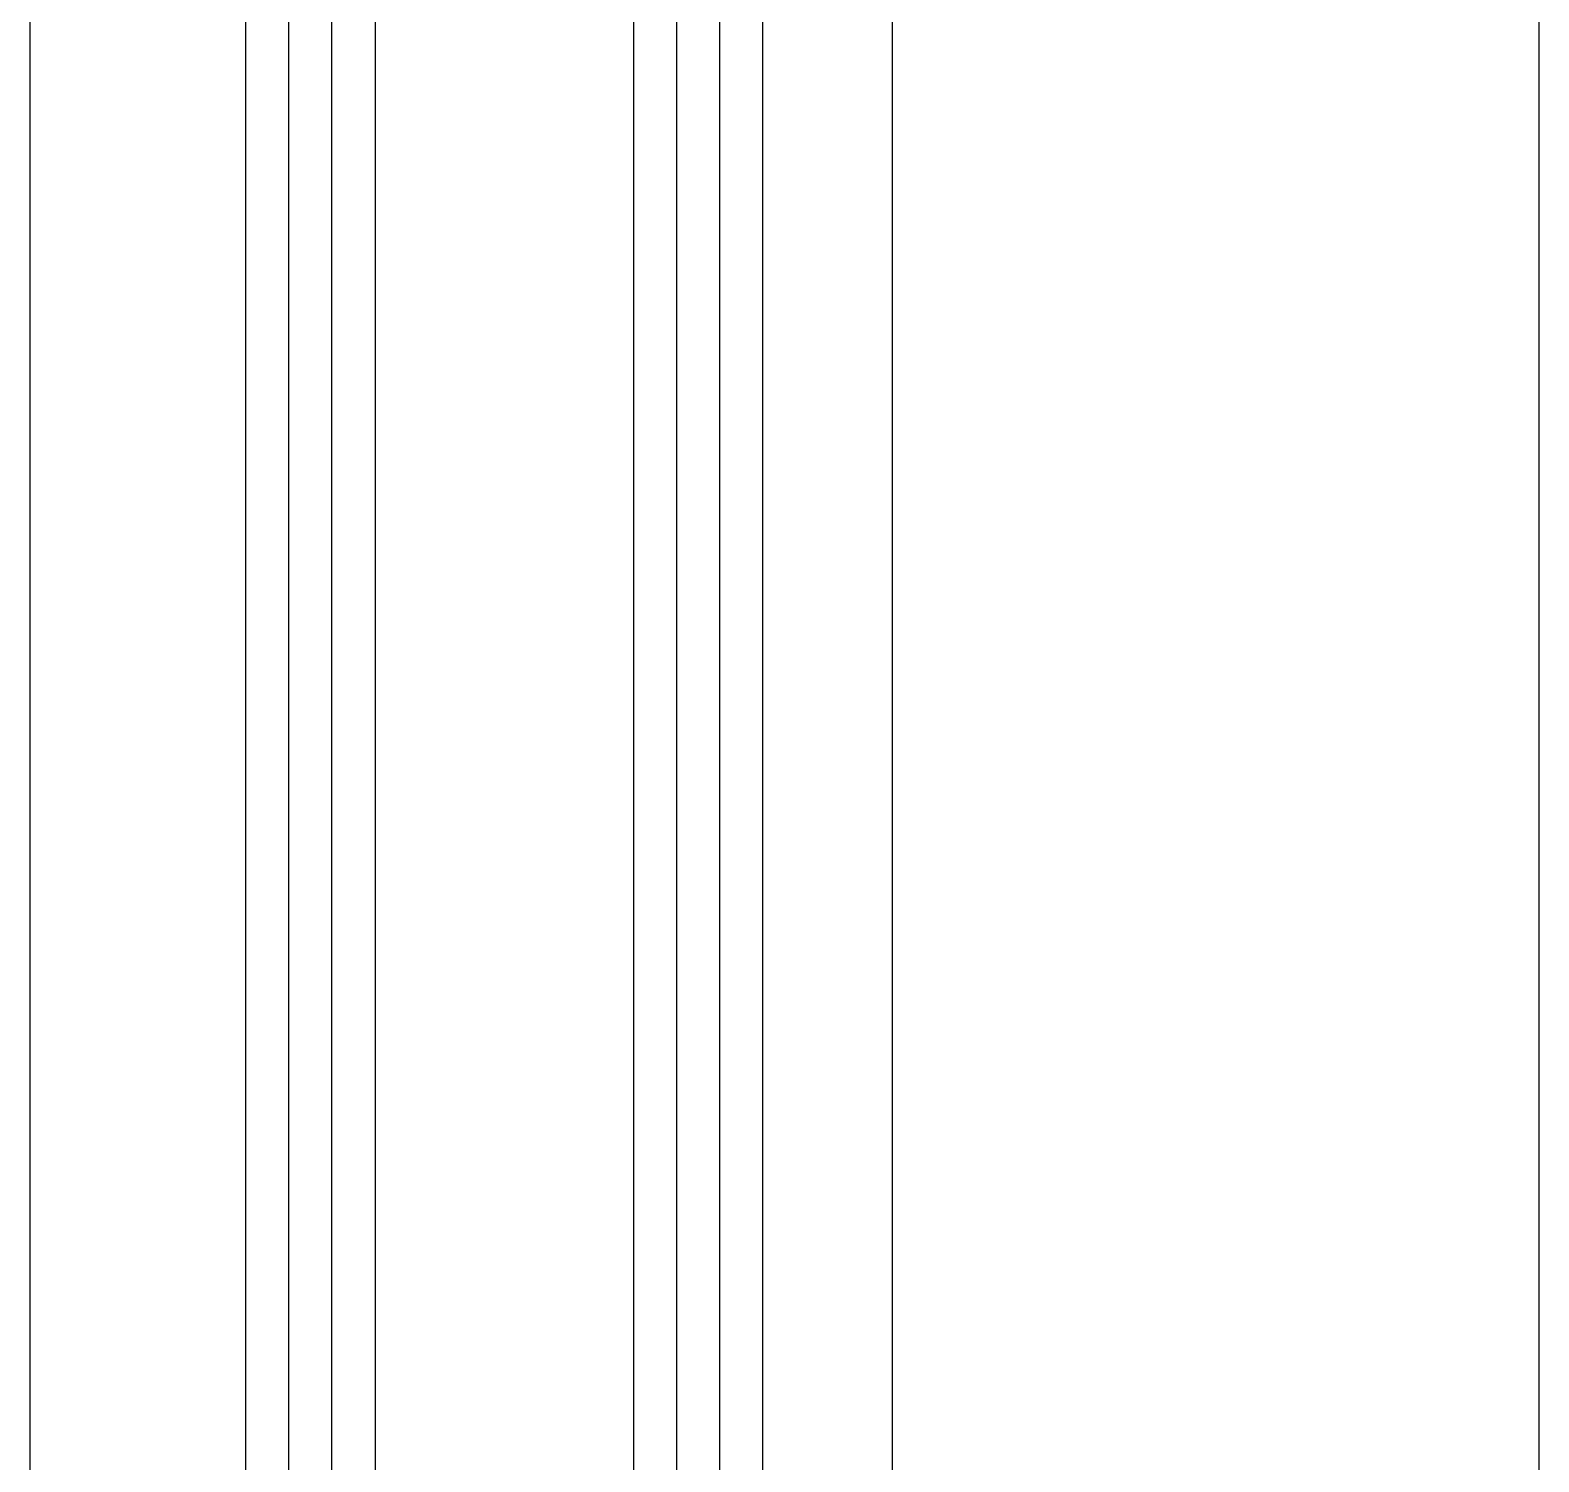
# Model space of a CAD drawing. Header units: millimetres. Extents: x 12351878 to 12381578, y 696206 to 738256.
# Drawn here: x 12366464.5 to 12366534.5, y 730418.2 to 730484.6 of the extents above; entities that cross this region are included whole.
import ezdxf

# ---------------------------------------------------------------- set-up
doc = ezdxf.new("R2010")
doc.units = ezdxf.units.MM
doc.header["$LTSCALE"] = 1000
for name, color, linetype in [('EXTRUSION-V', 141, 'Continuous'), ('GLASS', 1, 'Continuous'), ('GLASS-V', 11, 'Continuous'), ('SYMBOL', 7, 'Continuous')]:
    doc.layers.add(name, color=color, linetype=linetype)

# ---------------------------------------------------------------- blocks, each defined once
blk = doc.blocks.new('*U104')
at = {"layer": 'GLASS'}
for points in [[(908.0101081583807, 15.99999998882048), (1.000000000014552, 16), (1.455191522836685e-11, 17), (2.182787284255028e-11, 21), (1.000000000021828, 22), (908.0101081583862, 21.99999998882776)], [(908.0101081583698, 3.999999988827757), (1.000000000003638, 4), (3.637978807091713e-12, 3), (-3.637978807091713e-12, -1), (0.999999999996362, -2), (908.0101081583589, -2.000000011179519)]]:
    blk.add_lwpolyline(points, dxfattribs=at)
at = {"layer": 'GLASS-V'}
for p, q in [((2.182787284255028e-11, 20), (908.0101081583844, 19.99999998882776)), ((1.818989403545856e-11, 18), (908.0101081583807, 17.99999998882776)), ((3.637978807091713e-12, 2), (908.010108158368, 1.999999988820482)), ((0, 0), (908.0101081583607, -1.117951853160537e-08))]:
    blk.add_line(p, q, dxfattribs=at)
blk = doc.blocks.new('gyblcqs2')
at = {"layer": 'EXTRUSION-V'}
for p, q in [((3316.999988114461, 2825.581785413087), (3316.999988123775, 3833.571656933287, -3.542093021416049e-08)), ((3356.999988390133, 3833.571656933287, -2.813399686804691e-08), (3356.999987822026, 2825.561548143043, 4.015512391808422e-08)), ((3386.999988518655, 3833.571656933287, -2.813399686804691e-08), (3386.999988518655, 2825.561548143043, 4.015512391808422e-08))]:
    blk.add_line(p, q, dxfattribs=at)
at = {"color": 0, "linetype": 'ByBlock', "xscale": -1, "rotation": 270}
blk.add_blockref('*U104', (3328.999988114461, 2807.571667324053, 4.015512391808422e-08), dxfattribs=at)

msp = doc.modelspace()

# ---------------------------------------------------------------- block references
at = {"layer": 'SYMBOL'}
msp.add_blockref('gyblcqs2', (12363147.49884617, 727572.9283430667), dxfattribs=at)

doc.saveas('drawing.dxf')
